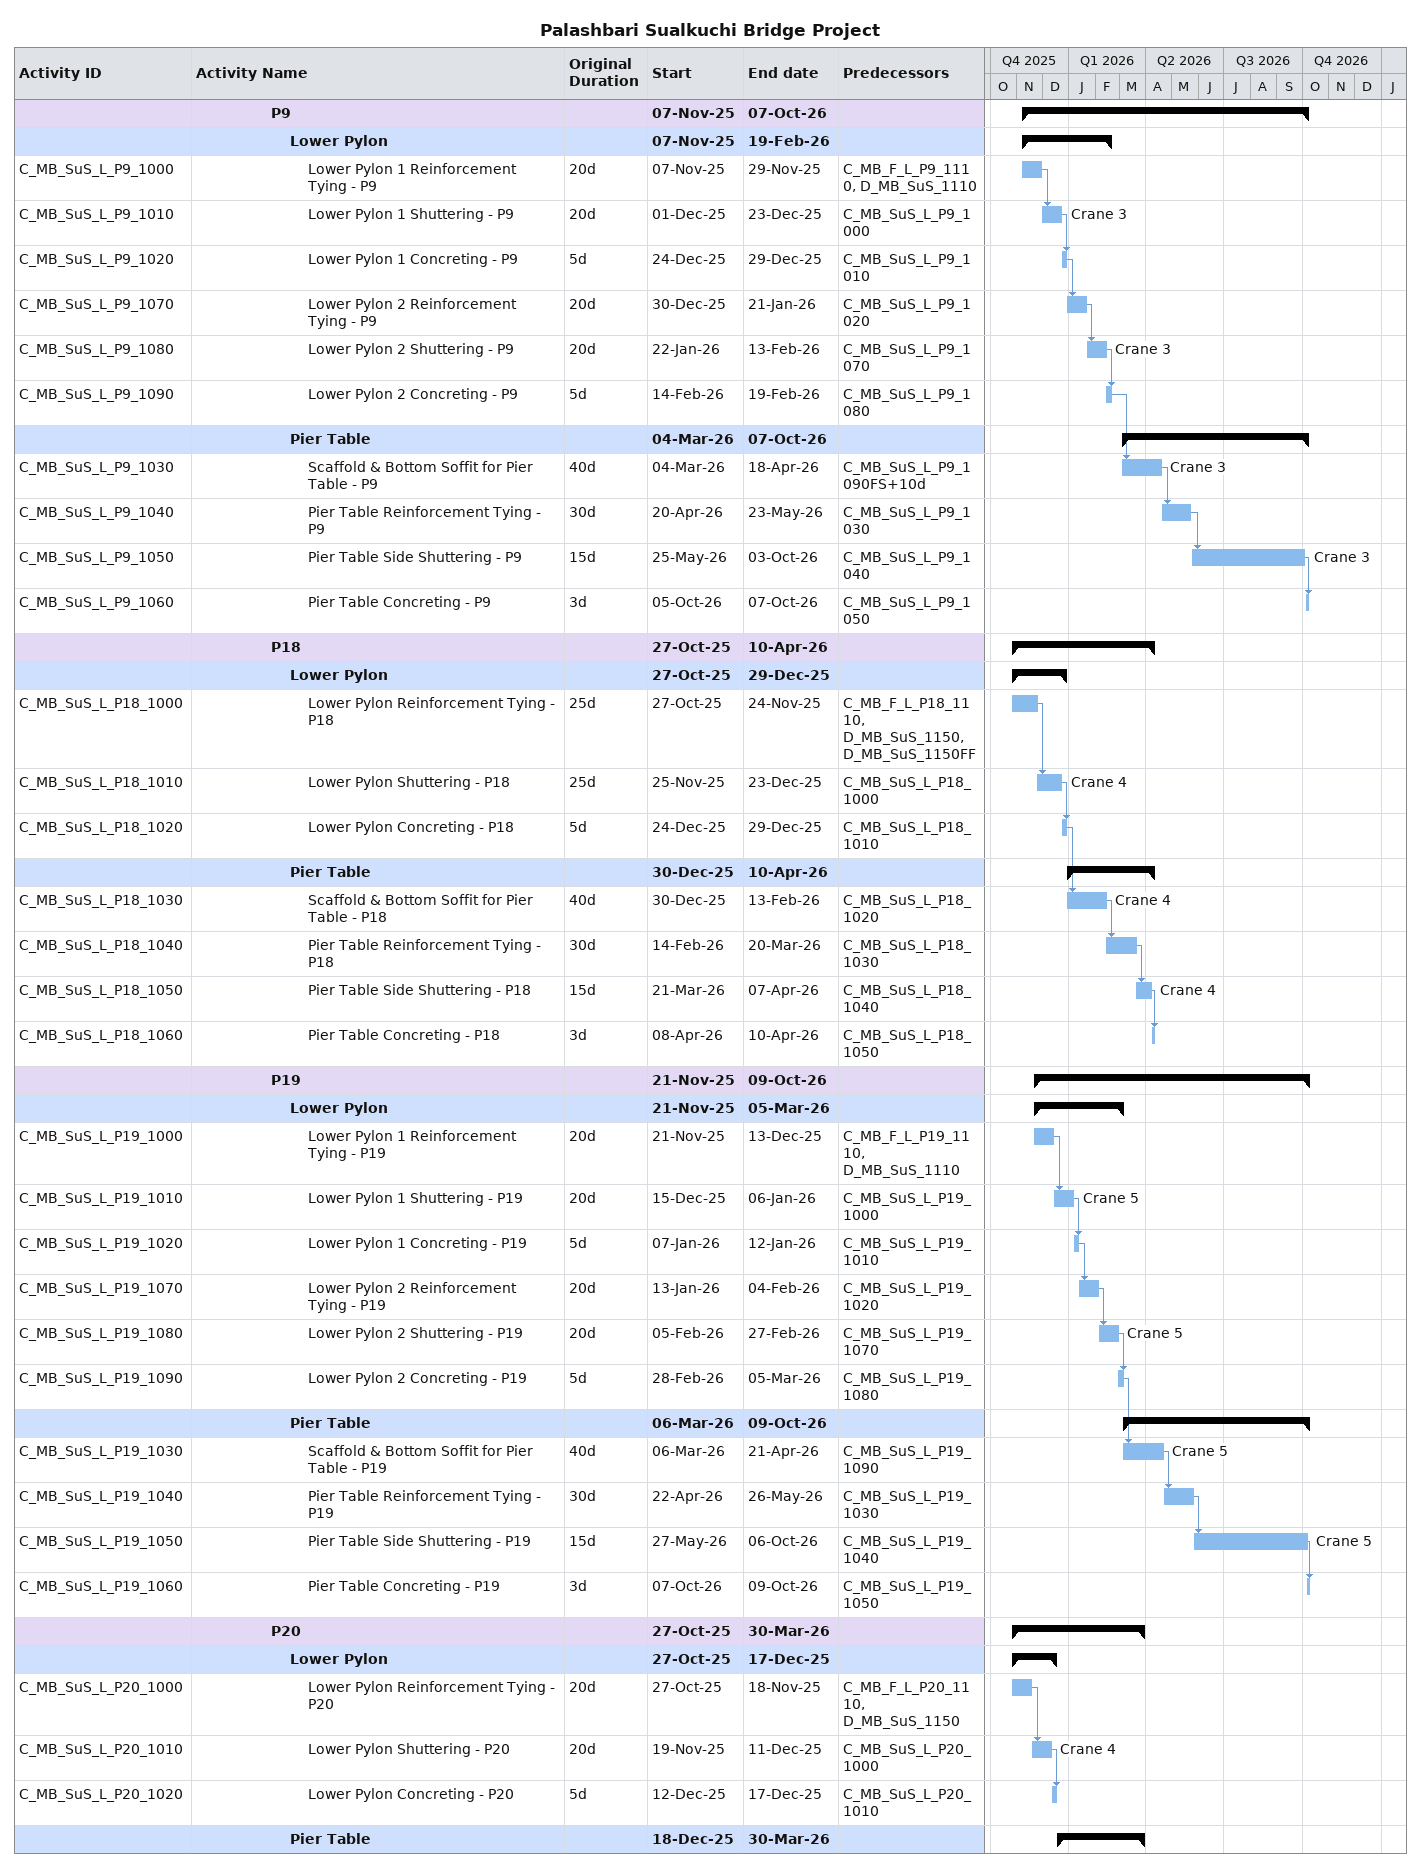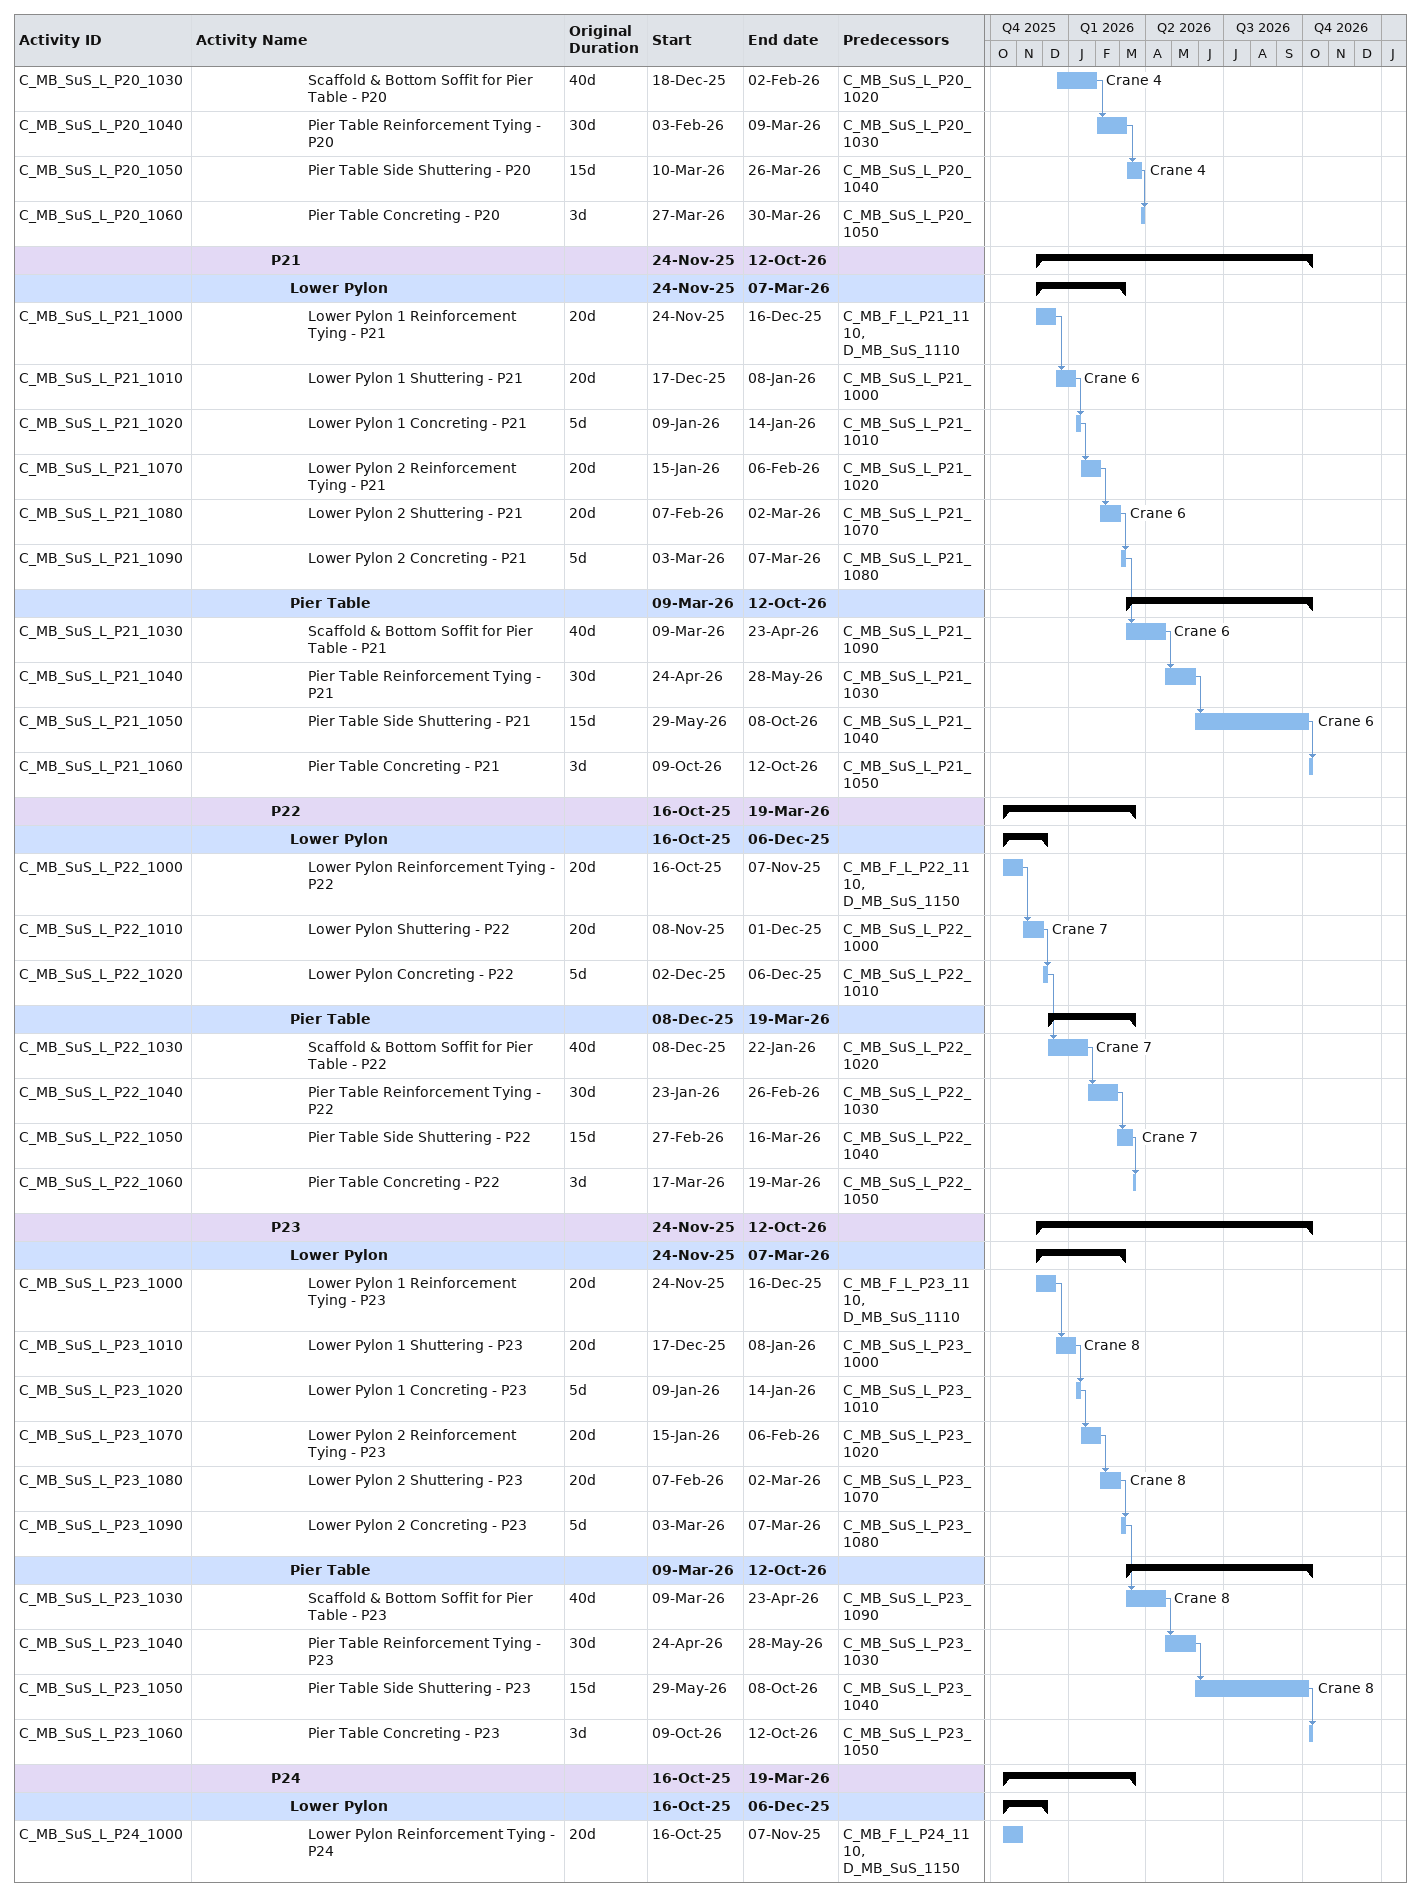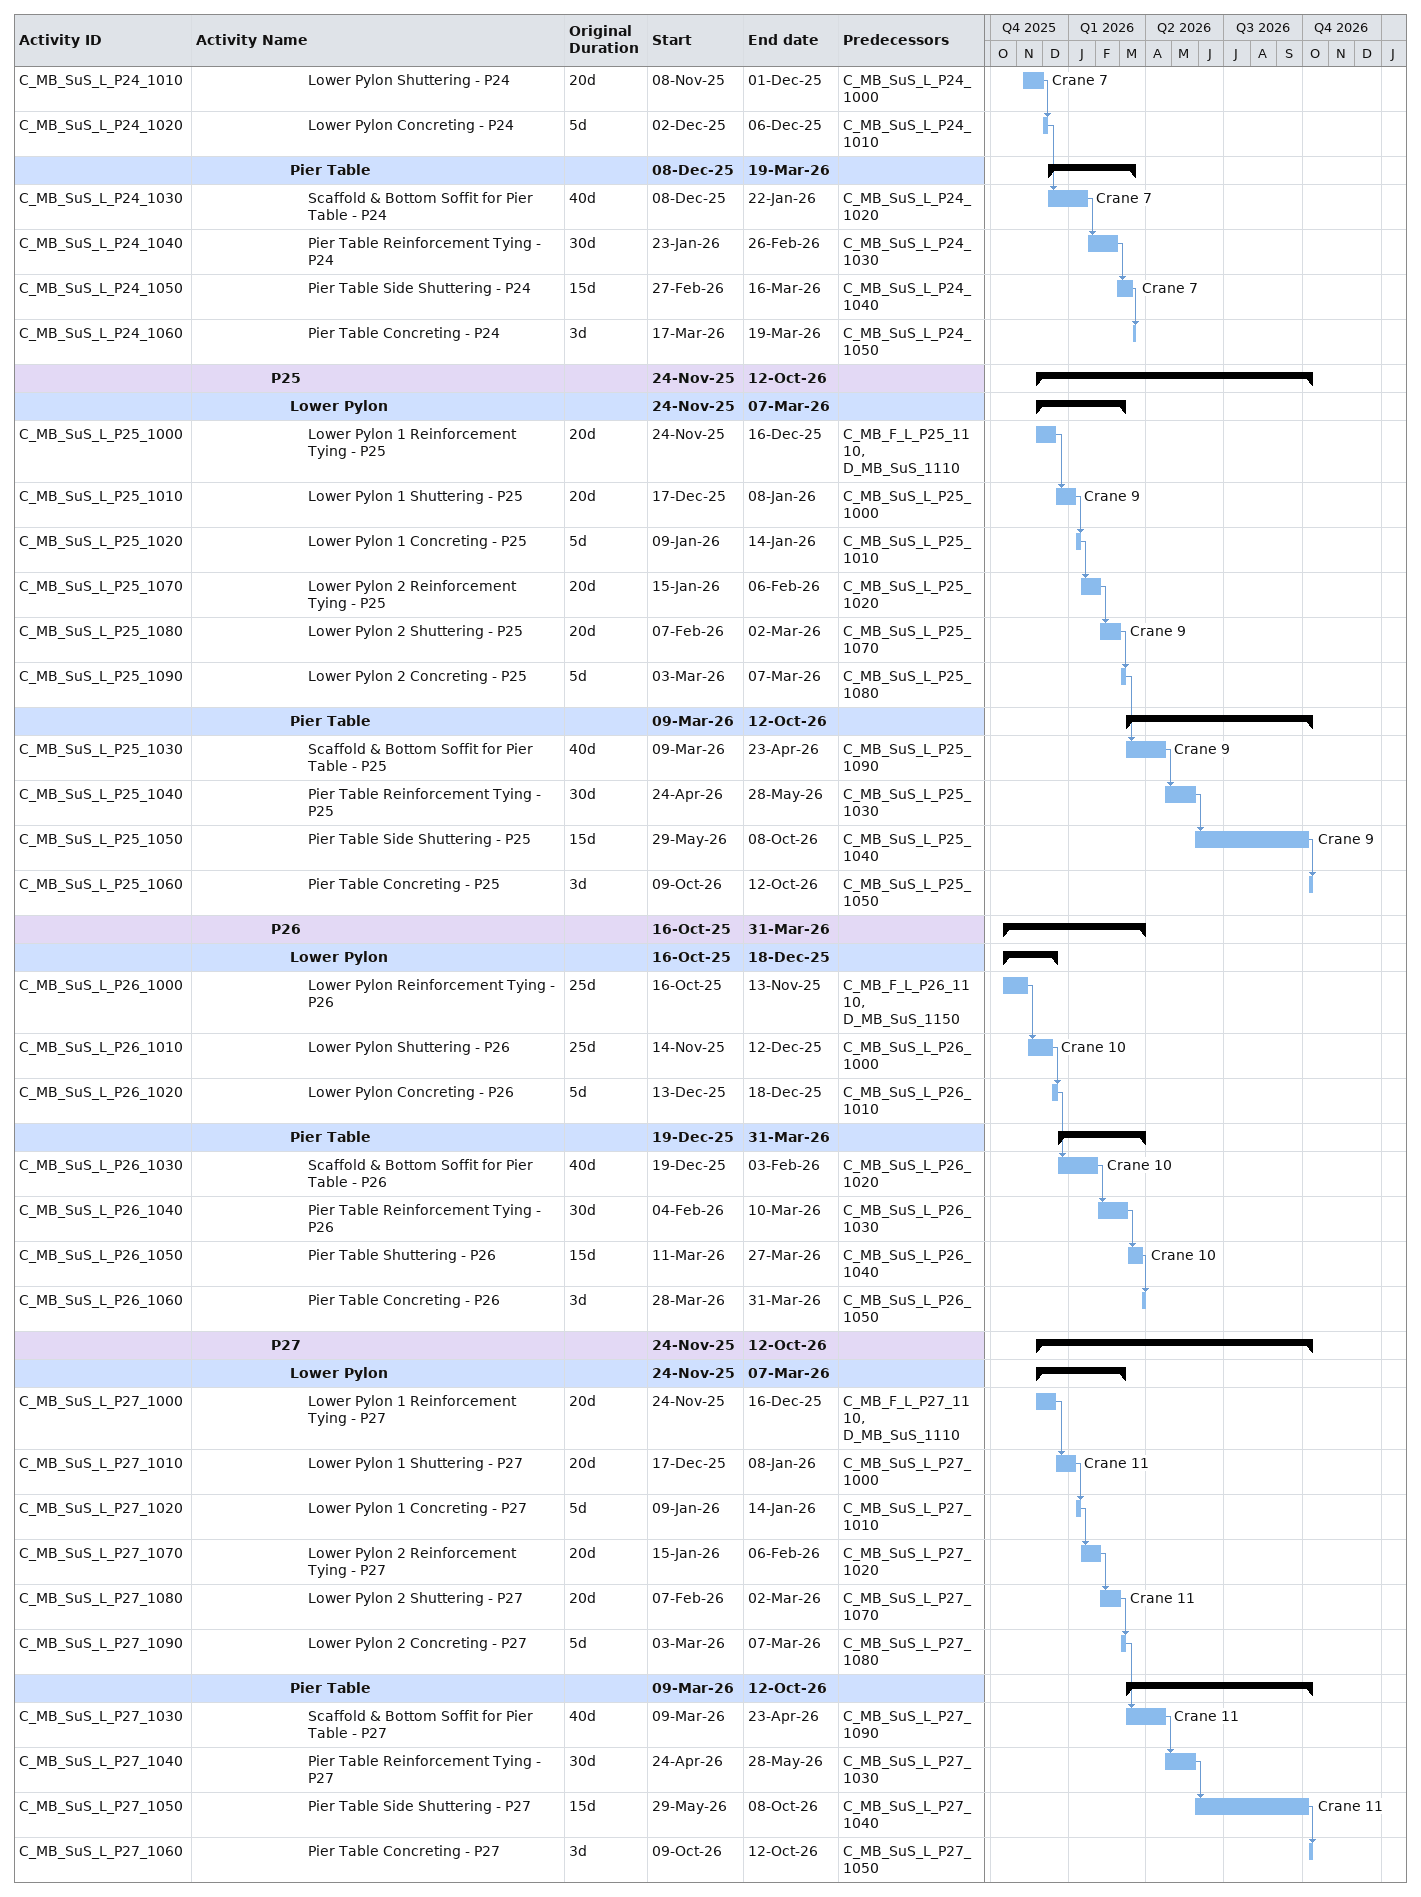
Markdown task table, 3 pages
Palashbari Sualkuchi Bridge Project

| ID | Level | Task | Original duration | Start | Finish | Predecessors | Resources |
|---|---|---|---|---|---|---|---|
|  | 5 | **P9** |  | 2025-11-07 | 2026-10-07 |  |  |
|  | 6 | **Lower Pylon** |  | 2025-11-07 | 2026-02-19 |  |  |
| C_MB_SuS_L_P9_1000 | 7 | Lower Pylon 1 Reinforcement Tying - P9 | 20d | 2025-11-07 | 2025-11-29 | C_MB_F_L_P9_1110, D_MB_SuS_1110 |  |
| C_MB_SuS_L_P9_1010 | 7 | Lower Pylon 1 Shuttering - P9 | 20d | 2025-12-01 | 2025-12-23 | C_MB_SuS_L_P9_1000 | Crane 3 |
| C_MB_SuS_L_P9_1020 | 7 | Lower Pylon 1 Concreting - P9 | 5d | 2025-12-24 | 2025-12-29 | C_MB_SuS_L_P9_1010 |  |
| C_MB_SuS_L_P9_1070 | 7 | Lower Pylon 2 Reinforcement Tying - P9 | 20d | 2025-12-30 | 2026-01-21 | C_MB_SuS_L_P9_1020 |  |
| C_MB_SuS_L_P9_1080 | 7 | Lower Pylon 2 Shuttering - P9 | 20d | 2026-01-22 | 2026-02-13 | C_MB_SuS_L_P9_1070 | Crane 3 |
| C_MB_SuS_L_P9_1090 | 7 | Lower Pylon 2 Concreting - P9 | 5d | 2026-02-14 | 2026-02-19 | C_MB_SuS_L_P9_1080 |  |
|  | 6 | **Pier Table** |  | 2026-03-04 | 2026-10-07 |  |  |
| C_MB_SuS_L_P9_1030 | 7 | Scaffold & Bottom Soffit for Pier Table - P9 | 40d | 2026-03-04 | 2026-04-18 | C_MB_SuS_L_P9_1090FS+10d | Crane 3 |
| C_MB_SuS_L_P9_1040 | 7 | Pier Table Reinforcement Tying - P9 | 30d | 2026-04-20 | 2026-05-23 | C_MB_SuS_L_P9_1030 |  |
| C_MB_SuS_L_P9_1050 | 7 | Pier Table Side Shuttering - P9 | 15d | 2026-05-25 | 2026-10-03 | C_MB_SuS_L_P9_1040 | Crane 3 |
| C_MB_SuS_L_P9_1060 | 7 | Pier Table Concreting - P9 | 3d | 2026-10-05 | 2026-10-07 | C_MB_SuS_L_P9_1050 |  |
|  | 5 | **P18** |  | 2025-10-27 | 2026-04-10 |  |  |
|  | 6 | **Lower Pylon** |  | 2025-10-27 | 2025-12-29 |  |  |
| C_MB_SuS_L_P18_1000 | 7 | Lower Pylon Reinforcement Tying - P18 | 25d | 2025-10-27 | 2025-11-24 | C_MB_F_L_P18_1110, D_MB_SuS_1150, D_MB_SuS_1150FF |  |
| C_MB_SuS_L_P18_1010 | 7 | Lower Pylon Shuttering - P18 | 25d | 2025-11-25 | 2025-12-23 | C_MB_SuS_L_P18_1000 | Crane 4 |
| C_MB_SuS_L_P18_1020 | 7 | Lower Pylon Concreting - P18 | 5d | 2025-12-24 | 2025-12-29 | C_MB_SuS_L_P18_1010 |  |
|  | 6 | **Pier Table** |  | 2025-12-30 | 2026-04-10 |  |  |
| C_MB_SuS_L_P18_1030 | 7 | Scaffold & Bottom Soffit for Pier Table - P18 | 40d | 2025-12-30 | 2026-02-13 | C_MB_SuS_L_P18_1020 | Crane 4 |
| C_MB_SuS_L_P18_1040 | 7 | Pier Table Reinforcement Tying - P18 | 30d | 2026-02-14 | 2026-03-20 | C_MB_SuS_L_P18_1030 |  |
| C_MB_SuS_L_P18_1050 | 7 | Pier Table Side Shuttering - P18 | 15d | 2026-03-21 | 2026-04-07 | C_MB_SuS_L_P18_1040 | Crane 4 |
| C_MB_SuS_L_P18_1060 | 7 | Pier Table Concreting - P18 | 3d | 2026-04-08 | 2026-04-10 | C_MB_SuS_L_P18_1050 |  |
|  | 5 | **P19** |  | 2025-11-21 | 2026-10-09 |  |  |
|  | 6 | **Lower Pylon** |  | 2025-11-21 | 2026-03-05 |  |  |
| C_MB_SuS_L_P19_1000 | 7 | Lower Pylon 1 Reinforcement Tying - P19 | 20d | 2025-11-21 | 2025-12-13 | C_MB_F_L_P19_1110, D_MB_SuS_1110 |  |
| C_MB_SuS_L_P19_1010 | 7 | Lower Pylon 1 Shuttering - P19 | 20d | 2025-12-15 | 2026-01-06 | C_MB_SuS_L_P19_1000 | Crane 5 |
| C_MB_SuS_L_P19_1020 | 7 | Lower Pylon 1 Concreting - P19 | 5d | 2026-01-07 | 2026-01-12 | C_MB_SuS_L_P19_1010 |  |
| C_MB_SuS_L_P19_1070 | 7 | Lower Pylon 2 Reinforcement Tying - P19 | 20d | 2026-01-13 | 2026-02-04 | C_MB_SuS_L_P19_1020 |  |
| C_MB_SuS_L_P19_1080 | 7 | Lower Pylon 2 Shuttering - P19 | 20d | 2026-02-05 | 2026-02-27 | C_MB_SuS_L_P19_1070 | Crane 5 |
| C_MB_SuS_L_P19_1090 | 7 | Lower Pylon 2 Concreting - P19 | 5d | 2026-02-28 | 2026-03-05 | C_MB_SuS_L_P19_1080 |  |
|  | 6 | **Pier Table** |  | 2026-03-06 | 2026-10-09 |  |  |
| C_MB_SuS_L_P19_1030 | 7 | Scaffold & Bottom Soffit for Pier Table - P19 | 40d | 2026-03-06 | 2026-04-21 | C_MB_SuS_L_P19_1090 | Crane 5 |
| C_MB_SuS_L_P19_1040 | 7 | Pier Table Reinforcement Tying - P19 | 30d | 2026-04-22 | 2026-05-26 | C_MB_SuS_L_P19_1030 |  |
| C_MB_SuS_L_P19_1050 | 7 | Pier Table Side Shuttering - P19 | 15d | 2026-05-27 | 2026-10-06 | C_MB_SuS_L_P19_1040 | Crane 5 |
| C_MB_SuS_L_P19_1060 | 7 | Pier Table Concreting - P19 | 3d | 2026-10-07 | 2026-10-09 | C_MB_SuS_L_P19_1050 |  |
|  | 5 | **P20** |  | 2025-10-27 | 2026-03-30 |  |  |
|  | 6 | **Lower Pylon** |  | 2025-10-27 | 2025-12-17 |  |  |
| C_MB_SuS_L_P20_1000 | 7 | Lower Pylon Reinforcement Tying - P20 | 20d | 2025-10-27 | 2025-11-18 | C_MB_F_L_P20_1110, D_MB_SuS_1150 |  |
| C_MB_SuS_L_P20_1010 | 7 | Lower Pylon Shuttering - P20 | 20d | 2025-11-19 | 2025-12-11 | C_MB_SuS_L_P20_1000 | Crane 4 |
| C_MB_SuS_L_P20_1020 | 7 | Lower Pylon Concreting - P20 | 5d | 2025-12-12 | 2025-12-17 | C_MB_SuS_L_P20_1010 |  |
|  | 6 | **Pier Table** |  | 2025-12-18 | 2026-03-30 |  |  |
| C_MB_SuS_L_P20_1030 | 7 | Scaffold & Bottom Soffit for Pier Table - P20 | 40d | 2025-12-18 | 2026-02-02 | C_MB_SuS_L_P20_1020 | Crane 4 |
| C_MB_SuS_L_P20_1040 | 7 | Pier Table Reinforcement Tying - P20 | 30d | 2026-02-03 | 2026-03-09 | C_MB_SuS_L_P20_1030 |  |
| C_MB_SuS_L_P20_1050 | 7 | Pier Table Side Shuttering - P20 | 15d | 2026-03-10 | 2026-03-26 | C_MB_SuS_L_P20_1040 | Crane 4 |
| C_MB_SuS_L_P20_1060 | 7 | Pier Table Concreting - P20 | 3d | 2026-03-27 | 2026-03-30 | C_MB_SuS_L_P20_1050 |  |
|  | 5 | **P21** |  | 2025-11-24 | 2026-10-12 |  |  |
|  | 6 | **Lower Pylon** |  | 2025-11-24 | 2026-03-07 |  |  |
| C_MB_SuS_L_P21_1000 | 7 | Lower Pylon 1 Reinforcement Tying - P21 | 20d | 2025-11-24 | 2025-12-16 | C_MB_F_L_P21_1110, D_MB_SuS_1110 |  |
| C_MB_SuS_L_P21_1010 | 7 | Lower Pylon 1 Shuttering - P21 | 20d | 2025-12-17 | 2026-01-08 | C_MB_SuS_L_P21_1000 | Crane 6 |
| C_MB_SuS_L_P21_1020 | 7 | Lower Pylon 1 Concreting - P21 | 5d | 2026-01-09 | 2026-01-14 | C_MB_SuS_L_P21_1010 |  |
| C_MB_SuS_L_P21_1070 | 7 | Lower Pylon 2 Reinforcement Tying - P21 | 20d | 2026-01-15 | 2026-02-06 | C_MB_SuS_L_P21_1020 |  |
| C_MB_SuS_L_P21_1080 | 7 | Lower Pylon 2 Shuttering - P21 | 20d | 2026-02-07 | 2026-03-02 | C_MB_SuS_L_P21_1070 | Crane 6 |
| C_MB_SuS_L_P21_1090 | 7 | Lower Pylon 2 Concreting - P21 | 5d | 2026-03-03 | 2026-03-07 | C_MB_SuS_L_P21_1080 |  |
|  | 6 | **Pier Table** |  | 2026-03-09 | 2026-10-12 |  |  |
| C_MB_SuS_L_P21_1030 | 7 | Scaffold & Bottom Soffit for Pier Table - P21 | 40d | 2026-03-09 | 2026-04-23 | C_MB_SuS_L_P21_1090 | Crane 6 |
| C_MB_SuS_L_P21_1040 | 7 | Pier Table Reinforcement Tying - P21 | 30d | 2026-04-24 | 2026-05-28 | C_MB_SuS_L_P21_1030 |  |
| C_MB_SuS_L_P21_1050 | 7 | Pier Table Side Shuttering - P21 | 15d | 2026-05-29 | 2026-10-08 | C_MB_SuS_L_P21_1040 | Crane 6 |
| C_MB_SuS_L_P21_1060 | 7 | Pier Table Concreting - P21 | 3d | 2026-10-09 | 2026-10-12 | C_MB_SuS_L_P21_1050 |  |
|  | 5 | **P22** |  | 2025-10-16 | 2026-03-19 |  |  |
|  | 6 | **Lower Pylon** |  | 2025-10-16 | 2025-12-06 |  |  |
| C_MB_SuS_L_P22_1000 | 7 | Lower Pylon Reinforcement Tying - P22 | 20d | 2025-10-16 | 2025-11-07 | C_MB_F_L_P22_1110, D_MB_SuS_1150 |  |
| C_MB_SuS_L_P22_1010 | 7 | Lower Pylon Shuttering - P22 | 20d | 2025-11-08 | 2025-12-01 | C_MB_SuS_L_P22_1000 | Crane 7 |
| C_MB_SuS_L_P22_1020 | 7 | Lower Pylon Concreting - P22 | 5d | 2025-12-02 | 2025-12-06 | C_MB_SuS_L_P22_1010 |  |
|  | 6 | **Pier Table** |  | 2025-12-08 | 2026-03-19 |  |  |
| C_MB_SuS_L_P22_1030 | 7 | Scaffold & Bottom Soffit for Pier Table - P22 | 40d | 2025-12-08 | 2026-01-22 | C_MB_SuS_L_P22_1020 | Crane 7 |
| C_MB_SuS_L_P22_1040 | 7 | Pier Table Reinforcement Tying - P22 | 30d | 2026-01-23 | 2026-02-26 | C_MB_SuS_L_P22_1030 |  |
| C_MB_SuS_L_P22_1050 | 7 | Pier Table Side Shuttering - P22 | 15d | 2026-02-27 | 2026-03-16 | C_MB_SuS_L_P22_1040 | Crane 7 |
| C_MB_SuS_L_P22_1060 | 7 | Pier Table Concreting - P22 | 3d | 2026-03-17 | 2026-03-19 | C_MB_SuS_L_P22_1050 |  |
|  | 5 | **P23** |  | 2025-11-24 | 2026-10-12 |  |  |
|  | 6 | **Lower Pylon** |  | 2025-11-24 | 2026-03-07 |  |  |
| C_MB_SuS_L_P23_1000 | 7 | Lower Pylon 1 Reinforcement Tying - P23 | 20d | 2025-11-24 | 2025-12-16 | C_MB_F_L_P23_1110, D_MB_SuS_1110 |  |
| C_MB_SuS_L_P23_1010 | 7 | Lower Pylon 1 Shuttering - P23 | 20d | 2025-12-17 | 2026-01-08 | C_MB_SuS_L_P23_1000 | Crane 8 |
| C_MB_SuS_L_P23_1020 | 7 | Lower Pylon 1 Concreting - P23 | 5d | 2026-01-09 | 2026-01-14 | C_MB_SuS_L_P23_1010 |  |
| C_MB_SuS_L_P23_1070 | 7 | Lower Pylon 2 Reinforcement Tying - P23 | 20d | 2026-01-15 | 2026-02-06 | C_MB_SuS_L_P23_1020 |  |
| C_MB_SuS_L_P23_1080 | 7 | Lower Pylon 2 Shuttering - P23 | 20d | 2026-02-07 | 2026-03-02 | C_MB_SuS_L_P23_1070 | Crane 8 |
| C_MB_SuS_L_P23_1090 | 7 | Lower Pylon 2 Concreting - P23 | 5d | 2026-03-03 | 2026-03-07 | C_MB_SuS_L_P23_1080 |  |
|  | 6 | **Pier Table** |  | 2026-03-09 | 2026-10-12 |  |  |
| C_MB_SuS_L_P23_1030 | 7 | Scaffold & Bottom Soffit for Pier Table - P23 | 40d | 2026-03-09 | 2026-04-23 | C_MB_SuS_L_P23_1090 | Crane 8 |
| C_MB_SuS_L_P23_1040 | 7 | Pier Table Reinforcement Tying - P23 | 30d | 2026-04-24 | 2026-05-28 | C_MB_SuS_L_P23_1030 |  |
| C_MB_SuS_L_P23_1050 | 7 | Pier Table Side Shuttering - P23 | 15d | 2026-05-29 | 2026-10-08 | C_MB_SuS_L_P23_1040 | Crane 8 |
| C_MB_SuS_L_P23_1060 | 7 | Pier Table Concreting - P23 | 3d | 2026-10-09 | 2026-10-12 | C_MB_SuS_L_P23_1050 |  |
|  | 5 | **P24** |  | 2025-10-16 | 2026-03-19 |  |  |
|  | 6 | **Lower Pylon** |  | 2025-10-16 | 2025-12-06 |  |  |
| C_MB_SuS_L_P24_1000 | 7 | Lower Pylon Reinforcement Tying - P24 | 20d | 2025-10-16 | 2025-11-07 | C_MB_F_L_P24_1110, D_MB_SuS_1150 |  |
| C_MB_SuS_L_P24_1010 | 7 | Lower Pylon Shuttering - P24 | 20d | 2025-11-08 | 2025-12-01 | C_MB_SuS_L_P24_1000 | Crane 7 |
| C_MB_SuS_L_P24_1020 | 7 | Lower Pylon Concreting - P24 | 5d | 2025-12-02 | 2025-12-06 | C_MB_SuS_L_P24_1010 |  |
|  | 6 | **Pier Table** |  | 2025-12-08 | 2026-03-19 |  |  |
| C_MB_SuS_L_P24_1030 | 7 | Scaffold & Bottom Soffit for Pier Table - P24 | 40d | 2025-12-08 | 2026-01-22 | C_MB_SuS_L_P24_1020 | Crane 7 |
| C_MB_SuS_L_P24_1040 | 7 | Pier Table Reinforcement Tying - P24 | 30d | 2026-01-23 | 2026-02-26 | C_MB_SuS_L_P24_1030 |  |
| C_MB_SuS_L_P24_1050 | 7 | Pier Table Side Shuttering - P24 | 15d | 2026-02-27 | 2026-03-16 | C_MB_SuS_L_P24_1040 | Crane 7 |
| C_MB_SuS_L_P24_1060 | 7 | Pier Table Concreting - P24 | 3d | 2026-03-17 | 2026-03-19 | C_MB_SuS_L_P24_1050 |  |
|  | 5 | **P25** |  | 2025-11-24 | 2026-10-12 |  |  |
|  | 6 | **Lower Pylon** |  | 2025-11-24 | 2026-03-07 |  |  |
| C_MB_SuS_L_P25_1000 | 7 | Lower Pylon 1 Reinforcement Tying - P25 | 20d | 2025-11-24 | 2025-12-16 | C_MB_F_L_P25_1110, D_MB_SuS_1110 |  |
| C_MB_SuS_L_P25_1010 | 7 | Lower Pylon 1 Shuttering - P25 | 20d | 2025-12-17 | 2026-01-08 | C_MB_SuS_L_P25_1000 | Crane 9 |
| C_MB_SuS_L_P25_1020 | 7 | Lower Pylon 1 Concreting - P25 | 5d | 2026-01-09 | 2026-01-14 | C_MB_SuS_L_P25_1010 |  |
| C_MB_SuS_L_P25_1070 | 7 | Lower Pylon 2 Reinforcement Tying - P25 | 20d | 2026-01-15 | 2026-02-06 | C_MB_SuS_L_P25_1020 |  |
| C_MB_SuS_L_P25_1080 | 7 | Lower Pylon 2 Shuttering - P25 | 20d | 2026-02-07 | 2026-03-02 | C_MB_SuS_L_P25_1070 | Crane 9 |
| C_MB_SuS_L_P25_1090 | 7 | Lower Pylon 2 Concreting - P25 | 5d | 2026-03-03 | 2026-03-07 | C_MB_SuS_L_P25_1080 |  |
|  | 6 | **Pier Table** |  | 2026-03-09 | 2026-10-12 |  |  |
| C_MB_SuS_L_P25_1030 | 7 | Scaffold & Bottom Soffit for Pier Table - P25 | 40d | 2026-03-09 | 2026-04-23 | C_MB_SuS_L_P25_1090 | Crane 9 |
| C_MB_SuS_L_P25_1040 | 7 | Pier Table Reinforcement Tying - P25 | 30d | 2026-04-24 | 2026-05-28 | C_MB_SuS_L_P25_1030 |  |
| C_MB_SuS_L_P25_1050 | 7 | Pier Table Side Shuttering - P25 | 15d | 2026-05-29 | 2026-10-08 | C_MB_SuS_L_P25_1040 | Crane 9 |
| C_MB_SuS_L_P25_1060 | 7 | Pier Table Concreting - P25 | 3d | 2026-10-09 | 2026-10-12 | C_MB_SuS_L_P25_1050 |  |
|  | 5 | **P26** |  | 2025-10-16 | 2026-03-31 |  |  |
|  | 6 | **Lower Pylon** |  | 2025-10-16 | 2025-12-18 |  |  |
| C_MB_SuS_L_P26_1000 | 7 | Lower Pylon Reinforcement Tying - P26 | 25d | 2025-10-16 | 2025-11-13 | C_MB_F_L_P26_1110, D_MB_SuS_1150 |  |
| C_MB_SuS_L_P26_1010 | 7 | Lower Pylon Shuttering - P26 | 25d | 2025-11-14 | 2025-12-12 | C_MB_SuS_L_P26_1000 | Crane 10 |
| C_MB_SuS_L_P26_1020 | 7 | Lower Pylon Concreting - P26 | 5d | 2025-12-13 | 2025-12-18 | C_MB_SuS_L_P26_1010 |  |
|  | 6 | **Pier Table** |  | 2025-12-19 | 2026-03-31 |  |  |
| C_MB_SuS_L_P26_1030 | 7 | Scaffold & Bottom Soffit for Pier Table - P26 | 40d | 2025-12-19 | 2026-02-03 | C_MB_SuS_L_P26_1020 | Crane 10 |
| C_MB_SuS_L_P26_1040 | 7 | Pier Table Reinforcement Tying - P26 | 30d | 2026-02-04 | 2026-03-10 | C_MB_SuS_L_P26_1030 |  |
| C_MB_SuS_L_P26_1050 | 7 | Pier Table Shuttering - P26 | 15d | 2026-03-11 | 2026-03-27 | C_MB_SuS_L_P26_1040 | Crane 10 |
| C_MB_SuS_L_P26_1060 | 7 | Pier Table Concreting - P26 | 3d | 2026-03-28 | 2026-03-31 | C_MB_SuS_L_P26_1050 |  |
|  | 5 | **P27** |  | 2025-11-24 | 2026-10-12 |  |  |
|  | 6 | **Lower Pylon** |  | 2025-11-24 | 2026-03-07 |  |  |
| C_MB_SuS_L_P27_1000 | 7 | Lower Pylon 1 Reinforcement Tying - P27 | 20d | 2025-11-24 | 2025-12-16 | C_MB_F_L_P27_1110, D_MB_SuS_1110 |  |
| C_MB_SuS_L_P27_1010 | 7 | Lower Pylon 1 Shuttering - P27 | 20d | 2025-12-17 | 2026-01-08 | C_MB_SuS_L_P27_1000 | Crane 11 |
| C_MB_SuS_L_P27_1020 | 7 | Lower Pylon 1 Concreting - P27 | 5d | 2026-01-09 | 2026-01-14 | C_MB_SuS_L_P27_1010 |  |
| C_MB_SuS_L_P27_1070 | 7 | Lower Pylon 2 Reinforcement Tying - P27 | 20d | 2026-01-15 | 2026-02-06 | C_MB_SuS_L_P27_1020 |  |
| C_MB_SuS_L_P27_1080 | 7 | Lower Pylon 2 Shuttering - P27 | 20d | 2026-02-07 | 2026-03-02 | C_MB_SuS_L_P27_1070 | Crane 11 |
| C_MB_SuS_L_P27_1090 | 7 | Lower Pylon 2 Concreting - P27 | 5d | 2026-03-03 | 2026-03-07 | C_MB_SuS_L_P27_1080 |  |
|  | 6 | **Pier Table** |  | 2026-03-09 | 2026-10-12 |  |  |
| C_MB_SuS_L_P27_1030 | 7 | Scaffold & Bottom Soffit for Pier Table - P27 | 40d | 2026-03-09 | 2026-04-23 | C_MB_SuS_L_P27_1090 | Crane 11 |
| C_MB_SuS_L_P27_1040 | 7 | Pier Table Reinforcement Tying - P27 | 30d | 2026-04-24 | 2026-05-28 | C_MB_SuS_L_P27_1030 |  |
| C_MB_SuS_L_P27_1050 | 7 | Pier Table Side Shuttering - P27 | 15d | 2026-05-29 | 2026-10-08 | C_MB_SuS_L_P27_1040 | Crane 11 |
| C_MB_SuS_L_P27_1060 | 7 | Pier Table Concreting - P27 | 3d | 2026-10-09 | 2026-10-12 | C_MB_SuS_L_P27_1050 |  |
